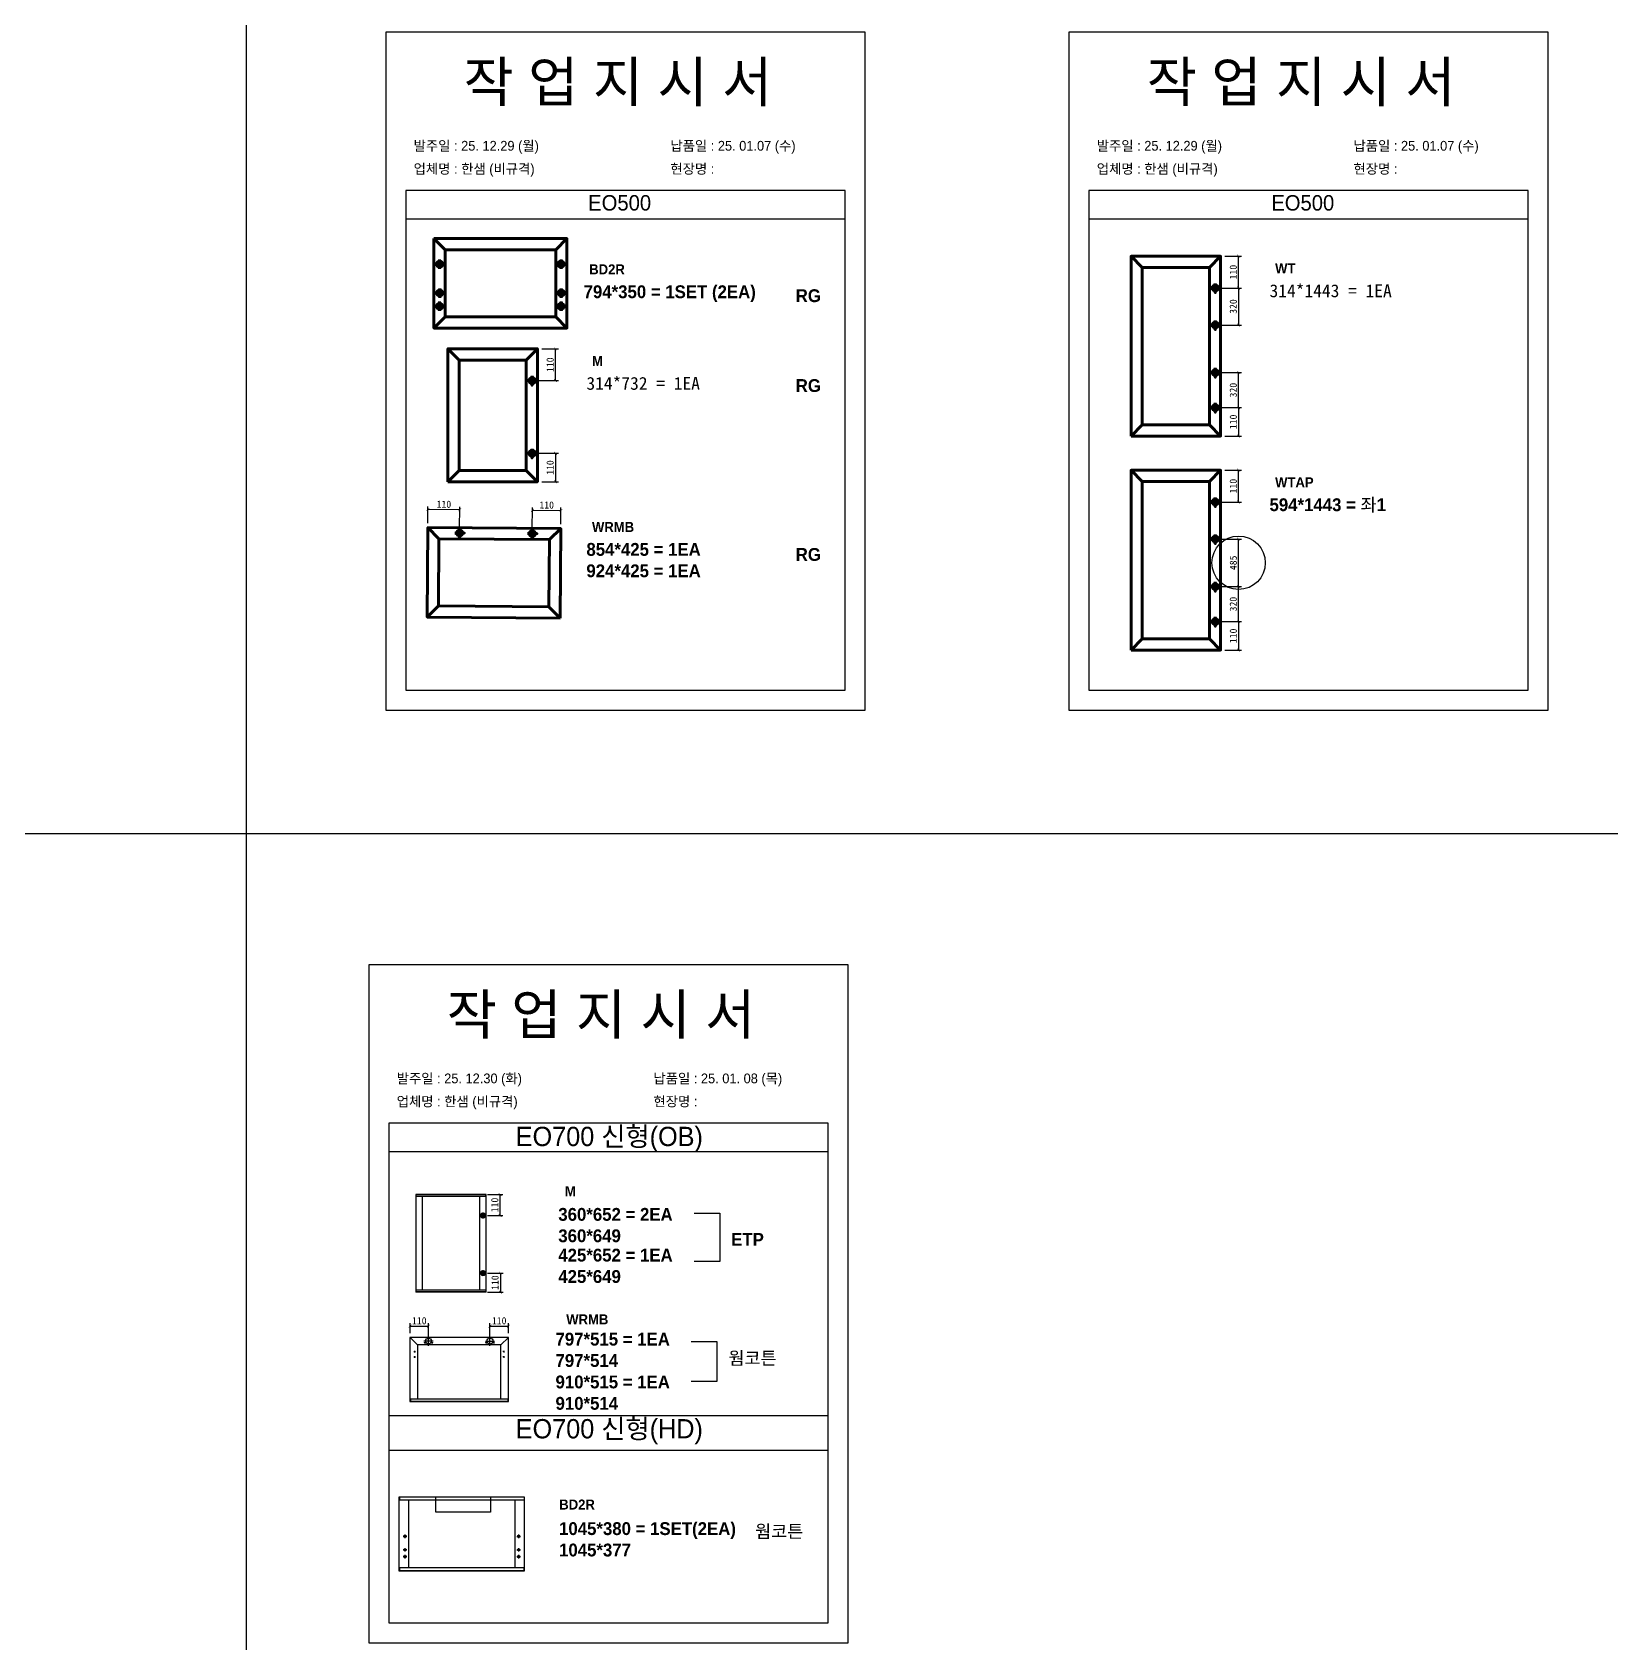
# Model space of a CAD drawing. Header units: millimetres. Extents: x -44117 to 256353, y -2095463 to 65325.
# Drawn here: x 109550 to 115084, y -595566 to -589921 of the extents above; entities that cross this region are included whole.
import ezdxf

# ---------------------------------------------------------------- set-up
doc = ezdxf.new("R2010")
doc.units = ezdxf.units.MM
doc.header["$LTSCALE"] = 10
doc.layers.add('Layer1', color=7, linetype='Continuous', lineweight=70)
doc.styles.add('MtX_Gulim', font='')
doc.styles.get('MtX_Gulim').set_extended_font_data('Gulim', bold=True)
doc.dimstyles.new('ISO-25', dxfattribs={"dimtxt": 2.5, "dimasz": 2.5, "dimexe": 1, "dimexo": 1, "dimtad": 1, "dimtxsty": 'Standard', "dimblk": 'ARCHTICK', "dimcen": 2.5, "dimadec": 0, "dimazin": 0, "dimtfac": 1, "dimtmove": 0, "dimatfit": 3, "dimfxl": 0, "dimarcsym": 0})

# ---------------------------------------------------------------- blocks, each defined once
blk = doc.blocks.new('_ArchTick')
at = {"color": 0, "linetype": 'ByBlock', "const_width": 0.15}
blk.add_lwpolyline([(-0.5, -0.5), (0.5, 0.5)], dxfattribs=at)
blk = doc.blocks.new('*D4308')
at = {"color": 0, "lineweight": -2}
for p, q in [((111336.1, -591031.1), (111394.3, -591031.1)), ((111384.3, -591142.4), (111384.3, -591031.1)), ((111317.5, -591142.4), (111394.3, -591142.4))]:
    blk.add_line(p, q, dxfattribs=at)
at = {"layer": 'Defpoints', "color": 0}
for p in [(111321.1, -591031.1), (111384.3, -591031.1), (111302.5, -591142.4)]:
    blk.add_point(p, dxfattribs=at)
at = {"color": 0, "lineweight": -2, "xscale": 10, "yscale": 10, "zscale": 10}
for p, rotation in [((111384.3, -591031.1), 90), ((111384.3, -591142.4), 270)]:
    blk.add_blockref('_ArchTick', p, dxfattribs=dict(at, rotation=rotation))
at = {"color": 0, "insert": (111365.6, -591086.7), "char_height": 25, "attachment_point": 5, "rotation": 90}
blk.add_mtext('110', dxfattribs=at)
blk = doc.blocks.new('*D4309')
at = {"color": 0, "lineweight": -2}
for p, q in [((111317.5, -591397.3), (111394.3, -591397.3)), ((111384.3, -591397.3), (111384.3, -591497)), ((111336.1, -591497), (111394.3, -591497))]:
    blk.add_line(p, q, dxfattribs=at)
at = {"layer": 'Defpoints', "color": 0}
for p in [(111302.5, -591397.3), (111321.1, -591497), (111384.3, -591497)]:
    blk.add_point(p, dxfattribs=at)
at = {"color": 0, "lineweight": -2, "xscale": 10, "yscale": 10, "zscale": 10}
for p, rotation in [((111384.3, -591397.3), 90), ((111384.3, -591497), 270)]:
    blk.add_blockref('_ArchTick', p, dxfattribs=dict(at, rotation=rotation))
at = {"color": 0, "insert": (111365.6, -591447.1), "char_height": 25, "attachment_point": 5, "rotation": 90}
blk.add_mtext('110', dxfattribs=at)
blk = doc.blocks.new('*D4310')
at = {"color": 0, "lineweight": -2}
for p, q in [((110936.9, -591642.4), (110937.3, -591584.2)), ((111048.6, -591595), (110937.2, -591594.2)), ((111048.1, -591661.8), (111048.7, -591585))]:
    blk.add_line(p, q, dxfattribs=at)
at = {"layer": 'Defpoints', "color": 0}
for p in [(110937.2, -591594.2), (110936.8, -591657.4), (111048, -591676.8)]:
    blk.add_point(p, dxfattribs=at)
at = {"color": 0, "lineweight": -2, "xscale": 10, "yscale": 10, "zscale": 10}
for p, rotation in [((110937.2, -591594.2), 179.5780898858161), ((111048.6, -591595), 359.5780898858161)]:
    blk.add_blockref('_ArchTick', p, dxfattribs=dict(at, rotation=rotation))
at = {"color": 0, "insert": (110993.1, -591575.8), "char_height": 25, "attachment_point": 5, "rotation": 359.5781}
blk.add_mtext('110', dxfattribs=at)
blk = doc.blocks.new('*D4311')
at = {"color": 0, "lineweight": -2}
for p, q in [((111303, -591663.7), (111303.5, -591586.9)), ((111303.5, -591596.9), (111403.2, -591597.6)), ((111402.8, -591645.8), (111403.2, -591587.6))]:
    blk.add_line(p, q, dxfattribs=at)
at = {"layer": 'Defpoints', "color": 0}
for p in [(111403.2, -591597.6), (111402.7, -591660.8), (111302.9, -591678.7)]:
    blk.add_point(p, dxfattribs=at)
at = {"color": 0, "lineweight": -2, "xscale": 10, "yscale": 10, "zscale": 10}
for p, rotation in [((111303.5, -591596.9), 179.5780898858268), ((111403.2, -591597.6), 359.5780898858268)]:
    blk.add_blockref('_ArchTick', p, dxfattribs=dict(at, rotation=rotation))
at = {"color": 0, "insert": (111353.4, -591578.5), "char_height": 25, "attachment_point": 5, "rotation": 359.5781}
blk.add_mtext('110', dxfattribs=at)
blk = doc.blocks.new('*D4312')
at = {"color": 0, "lineweight": -2}
for p, q in [((113730.9, -590706.5), (113789.1, -590706.5)), ((113779.1, -590817.9), (113779.1, -590706.5)), ((113712.3, -590817.9), (113789.1, -590817.9))]:
    blk.add_line(p, q, dxfattribs=at)
at = {"layer": 'Defpoints', "color": 0}
for p in [(113715.9, -590706.5), (113779.1, -590706.5), (113697.3, -590817.9)]:
    blk.add_point(p, dxfattribs=at)
at = {"color": 0, "lineweight": -2, "xscale": 10, "yscale": 10, "zscale": 10}
for p, rotation in [((113779.1, -590706.5), 90), ((113779.1, -590817.9), 270)]:
    blk.add_blockref('_ArchTick', p, dxfattribs=dict(at, rotation=rotation))
at = {"color": 0, "insert": (113760.4, -590762.2), "char_height": 25, "attachment_point": 5, "rotation": 90}
blk.add_mtext('110', dxfattribs=at)
blk = doc.blocks.new('*D4313')
at = {"color": 0, "lineweight": -2}
for p, q in [((113712.3, -591237.2), (113789.1, -591237.2)), ((113779.1, -591237.2), (113779.1, -591336.9)), ((113730.9, -591336.9), (113789.1, -591336.9))]:
    blk.add_line(p, q, dxfattribs=at)
at = {"layer": 'Defpoints', "color": 0}
for p in [(113697.3, -591237.2), (113715.9, -591336.9), (113779.1, -591336.9)]:
    blk.add_point(p, dxfattribs=at)
at = {"color": 0, "lineweight": -2, "xscale": 10, "yscale": 10, "zscale": 10}
for p, rotation in [((113779.1, -591237.2), 90), ((113779.1, -591336.9), 270)]:
    blk.add_blockref('_ArchTick', p, dxfattribs=dict(at, rotation=rotation))
at = {"color": 0, "insert": (113760.4, -591287), "char_height": 25, "attachment_point": 5, "rotation": 90}
blk.add_mtext('110', dxfattribs=at)
blk = doc.blocks.new('*D4314')
at = {"color": 0, "lineweight": -2}
for p, q in [((113712.3, -591114.3), (113789.1, -591114.3)), ((113779.1, -591237.2), (113779.1, -591114.3)), ((113712.3, -591237.2), (113789.1, -591237.2))]:
    blk.add_line(p, q, dxfattribs=at)
at = {"layer": 'Defpoints', "color": 0}
for p in [(113697.3, -591114.3), (113779.1, -591114.3), (113697.3, -591237.2)]:
    blk.add_point(p, dxfattribs=at)
at = {"color": 0, "lineweight": -2, "xscale": 10, "yscale": 10, "zscale": 10}
for p, rotation in [((113779.1, -591114.3), 90), ((113779.1, -591237.2), 270)]:
    blk.add_blockref('_ArchTick', p, dxfattribs=dict(at, rotation=rotation))
at = {"color": 0, "insert": (113760.4, -591175.8), "char_height": 25, "attachment_point": 5, "rotation": 90}
blk.add_mtext('320', dxfattribs=at)
blk = doc.blocks.new('*D4315')
at = {"color": 0, "lineweight": -2}
for p, q in [((113712.3, -590817.9), (113789.1, -590817.9)), ((113779.1, -590817.9), (113779.1, -590947.7)), ((113712.3, -590947.7), (113789.1, -590947.7))]:
    blk.add_line(p, q, dxfattribs=at)
at = {"layer": 'Defpoints', "color": 0}
for p in [(113697.3, -590817.9), (113697.3, -590947.7), (113779.1, -590947.7)]:
    blk.add_point(p, dxfattribs=at)
at = {"color": 0, "lineweight": -2, "xscale": 10, "yscale": 10, "zscale": 10}
for p, rotation in [((113779.1, -590817.9), 90), ((113779.1, -590947.7), 270)]:
    blk.add_blockref('_ArchTick', p, dxfattribs=dict(at, rotation=rotation))
at = {"color": 0, "insert": (113760.4, -590882.8), "char_height": 25, "attachment_point": 5, "rotation": 90}
blk.add_mtext('320', dxfattribs=at)
blk = doc.blocks.new('*D4316')
at = {"color": 0, "lineweight": -2}
for p, q in [((113730.9, -591456.5), (113789.1, -591456.5)), ((113779.1, -591567.9), (113779.1, -591456.5)), ((113712.3, -591567.9), (113789.1, -591567.9))]:
    blk.add_line(p, q, dxfattribs=at)
at = {"layer": 'Defpoints', "color": 0}
for p in [(113715.9, -591456.5), (113779.1, -591456.5), (113697.3, -591567.9)]:
    blk.add_point(p, dxfattribs=at)
at = {"color": 0, "lineweight": -2, "xscale": 10, "yscale": 10, "zscale": 10}
for p, rotation in [((113779.1, -591456.5), 90), ((113779.1, -591567.9), 270)]:
    blk.add_blockref('_ArchTick', p, dxfattribs=dict(at, rotation=rotation))
at = {"color": 0, "insert": (113760.4, -591512.2), "char_height": 25, "attachment_point": 5, "rotation": 90}
blk.add_mtext('110', dxfattribs=at)
blk = doc.blocks.new('*D4317')
at = {"color": 0, "lineweight": -2}
for p, q in [((113712.3, -591987.1), (113789.1, -591987.1)), ((113779.1, -591987.1), (113779.1, -592086.8)), ((113730.9, -592086.8), (113789.1, -592086.8))]:
    blk.add_line(p, q, dxfattribs=at)
at = {"layer": 'Defpoints', "color": 0}
for p in [(113697.3, -591987.1), (113715.9, -592086.8), (113779.1, -592086.8)]:
    blk.add_point(p, dxfattribs=at)
at = {"color": 0, "lineweight": -2, "xscale": 10, "yscale": 10, "zscale": 10}
for p, rotation in [((113779.1, -591987.1), 90), ((113779.1, -592086.8), 270)]:
    blk.add_blockref('_ArchTick', p, dxfattribs=dict(at, rotation=rotation))
at = {"color": 0, "insert": (113760.4, -592037), "char_height": 25, "attachment_point": 5, "rotation": 90}
blk.add_mtext('110', dxfattribs=at)
blk = doc.blocks.new('*D4318')
at = {"color": 0, "lineweight": -2}
for p, q in [((113712.3, -591864.2), (113789.1, -591864.2)), ((113779.1, -591987.1), (113779.1, -591864.2)), ((113712.3, -591987.1), (113789.1, -591987.1))]:
    blk.add_line(p, q, dxfattribs=at)
at = {"layer": 'Defpoints', "color": 0}
for p in [(113697.3, -591864.2), (113779.1, -591864.2), (113697.3, -591987.1)]:
    blk.add_point(p, dxfattribs=at)
at = {"color": 0, "lineweight": -2, "xscale": 10, "yscale": 10, "zscale": 10}
for p, rotation in [((113779.1, -591864.2), 90), ((113779.1, -591987.1), 270)]:
    blk.add_blockref('_ArchTick', p, dxfattribs=dict(at, rotation=rotation))
at = {"color": 0, "insert": (113760.4, -591925.7), "char_height": 25, "attachment_point": 5, "rotation": 90}
blk.add_mtext('320', dxfattribs=at)
blk = doc.blocks.new('*D4319')
at = {"color": 0, "lineweight": -2}
for p, q in [((113712.3, -591697.7), (113789.1, -591697.7)), ((113779.1, -591864.2), (113779.1, -591697.7)), ((113712.3, -591864.2), (113789.1, -591864.2))]:
    blk.add_line(p, q, dxfattribs=at)
at = {"layer": 'Defpoints', "color": 0}
for p in [(113697.3, -591697.7), (113779.1, -591697.7), (113697.3, -591864.2)]:
    blk.add_point(p, dxfattribs=at)
at = {"color": 0, "lineweight": -2, "xscale": 10, "yscale": 10, "zscale": 10}
for p, rotation in [((113779.1, -591697.7), 90), ((113779.1, -591864.2), 270)]:
    blk.add_blockref('_ArchTick', p, dxfattribs=dict(at, rotation=rotation))
at = {"color": 0, "insert": (113760.4, -591781), "char_height": 25, "attachment_point": 5, "rotation": 90}
blk.add_mtext('485', dxfattribs=at)
blk = doc.blocks.new('*D4329')
at = {"color": 0, "lineweight": -2}
for p, q in [((111145.5, -593994.8), (111200.1, -593994.8)), ((111190.1, -594068.4), (111190.1, -593994.8)), ((111145.5, -594068.4), (111200.1, -594068.4))]:
    blk.add_line(p, q, dxfattribs=at)
at = {"layer": 'Defpoints', "color": 0}
for p in [(111130.5, -593994.8), (111190.1, -593994.8), (111130.5, -594068.4)]:
    blk.add_point(p, dxfattribs=at)
at = {"color": 0, "lineweight": -2, "xscale": 10, "yscale": 10, "zscale": 10}
for p, rotation in [((111190.1, -593994.8), 90), ((111190.1, -594068.4), 270)]:
    blk.add_blockref('_ArchTick', p, dxfattribs=dict(at, rotation=rotation))
at = {"color": 0, "insert": (111171.4, -594031.6), "char_height": 25, "attachment_point": 5, "rotation": 90}
blk.add_mtext('110', dxfattribs=at)
blk = doc.blocks.new('*D4330')
at = {"color": 0, "lineweight": -2}
for p, q in [((111145.5, -594270.3), (111201.1, -594270.3)), ((111191.1, -594270.3), (111191.1, -594337.2)), ((111145.5, -594337.2), (111201.1, -594337.2))]:
    blk.add_line(p, q, dxfattribs=at)
at = {"layer": 'Defpoints', "color": 0}
for p in [(111130.5, -594270.3), (111130.5, -594337.2), (111191.1, -594337.2)]:
    blk.add_point(p, dxfattribs=at)
at = {"color": 0, "lineweight": -2, "xscale": 10, "yscale": 10, "zscale": 10}
for p, rotation in [((111191.1, -594270.3), 90), ((111191.1, -594337.2), 270)]:
    blk.add_blockref('_ArchTick', p, dxfattribs=dict(at, rotation=rotation))
at = {"color": 0, "insert": (111172.3, -594303.7), "char_height": 25, "attachment_point": 5, "rotation": 90}
blk.add_mtext('110', dxfattribs=at)
blk = doc.blocks.new('*D4331')
at = {"color": 0, "lineweight": -2}
for p, q in [((110874.5, -594480.8), (110874.5, -594446.2)), ((110874.5, -594456.2), (110939, -594456.2)), ((110939, -594493.5), (110939, -594446.2))]:
    blk.add_line(p, q, dxfattribs=at)
at = {"layer": 'Defpoints', "color": 0}
for p in [(110939, -594456.2), (110874.5, -594495.8), (110939, -594508.5)]:
    blk.add_point(p, dxfattribs=at)
at = {"color": 0, "lineweight": -2, "xscale": 10, "yscale": 10, "zscale": 10, "rotation": 180}
blk.add_blockref('_ArchTick', (110874.5, -594456.2), dxfattribs=at)
at = {"color": 0, "lineweight": -2, "xscale": 10, "yscale": 10, "zscale": 10}
blk.add_blockref('_ArchTick', (110939, -594456.2), dxfattribs=at)
at = {"color": 0, "insert": (110906.8, -594437.5), "char_height": 25, "attachment_point": 5}
blk.add_mtext('110', dxfattribs=at)
blk = doc.blocks.new('*D4332')
at = {"color": 0, "lineweight": -2}
for p, q in [((111154.6, -594493.5), (111154.6, -594446.2)), ((111154.6, -594456.2), (111219.1, -594456.2)), ((111219.1, -594480.8), (111219.1, -594446.2))]:
    blk.add_line(p, q, dxfattribs=at)
at = {"layer": 'Defpoints', "color": 0}
for p in [(111219.1, -594456.2), (111154.6, -594508.5), (111219.1, -594495.8)]:
    blk.add_point(p, dxfattribs=at)
at = {"color": 0, "lineweight": -2, "xscale": 10, "yscale": 10, "zscale": 10, "rotation": 180}
blk.add_blockref('_ArchTick', (111154.6, -594456.2), dxfattribs=at)
at = {"color": 0, "lineweight": -2, "xscale": 10, "yscale": 10, "zscale": 10}
blk.add_blockref('_ArchTick', (111219.1, -594456.2), dxfattribs=at)
at = {"color": 0, "insert": (111186.9, -594437.5), "char_height": 25, "attachment_point": 5}
blk.add_mtext('110', dxfattribs=at)

msp = doc.modelspace()

# ---------------------------------------------------------------- linework, layer by layer
for p, q in [((112399.3911, -590476.59241), (110859.3911, -590476.59241)), ((114794.20978, -590476.59241), (113254.20978, -590476.59241)), ((112399.3911, -590576.59241), (110859.3911, -590576.59241)), ((114794.20978, -590576.59241), (113254.20978, -590576.59241)), ((112340, -593745.16972), (110800, -593745.16972)), ((112340, -593845.16972), (110800, -593845.16972)), ((110894.64284, -593995.03835), (110894.64284, -594336.92524)), ((111141.14348, -593995.48108), (110894.64284, -593995.48108)), ((111141.14348, -594002.17124), (110894.64284, -594002.17124)), ((111140.89752, -593994.79239), (110894.8888, -593994.79239)), ((110916.53344, -594001.67932), (110916.53344, -594329.79235)), ((111119.00692, -594329.79235), (111119.00692, -594002.17124)), ((111139.91367, -594002.17124), (111139.91367, -593994.79239)), ((111141.14348, -594336.92524), (111141.14348, -593995.03835)), ((111141.14348, -594329.79235), (110894.64284, -594329.79235)), ((111141.14348, -594336.48252), (110894.64284, -594336.48252)), ((111140.89752, -594337.17121), (110894.8888, -594337.17121)), ((110895.87265, -594337.17121), (110895.87265, -594329.79235)), ((111139.91367, -594329.79235), (111139.91367, -594337.17121)), ((110874.22467, -594495.81256), (110874.22467, -594720.15288)), ((110900.56542, -594522.15331), (110874.31136, -594495.60328)), ((111219.1105, -594495.51659), (110874.52063, -594495.51659)), ((110890.50267, -594542.27882), (110890.50267, -594548.19809)), ((110900.56542, -594522.15331), (110900.56542, -594712.16187)), ((111193.06572, -594522.15331), (110900.56542, -594522.15331)), ((110955.1841, -594508.53899), (110922.89727, -594508.53899)), ((110928.09003, -594514.45826), (110923.35462, -594514.45826)), ((110925.72232, -594512.09055), (110925.72232, -594516.82596)), ((110939.04068, -594524.6824), (110939.04068, -594492.39557)), ((110954.72675, -594514.45826), (110949.99133, -594514.45826)), ((110952.35904, -594512.09055), (110952.35904, -594516.82596)), ((111138.44705, -594508.53899), (111170.73388, -594508.53899)), ((111143.63982, -594514.45826), (111138.9044, -594514.45826)), ((111141.27211, -594512.09055), (111141.27211, -594516.82596)), ((111154.59047, -594524.6824), (111154.59047, -594492.39557)), ((111170.27653, -594514.45826), (111165.54112, -594514.45826)), ((111167.90883, -594512.09055), (111167.90883, -594516.82596)), ((111193.06572, -594522.15331), (111219.31978, -594495.60328)), ((111193.06572, -594711.56994), (111193.06572, -594522.15331)), ((111203.12848, -594542.27882), (111203.12848, -594548.19809)), ((111219.40647, -594720.15288), (111219.40647, -594495.81256)), ((110887.54303, -594545.23846), (110893.4623, -594545.23846)), ((110887.54303, -594564.18012), (110893.4623, -594564.18012)), ((110890.50267, -594561.22049), (110890.50267, -594567.13976)), ((111206.08812, -594545.23846), (111200.16885, -594545.23846)), ((111206.08812, -594564.18012), (111200.16885, -594564.18012)), ((111203.12848, -594561.22049), (111203.12848, -594567.13976)), ((110874.22467, -594711.56994), (111219.40647, -594711.56994)), ((110875.70449, -594711.56994), (110875.70449, -594720.44885)), ((111217.92665, -594720.44885), (111217.92665, -594711.56994)), ((110874.22467, -594719.62015), (111219.1105, -594719.62015)), ((110874.52063, -594720.44885), (111219.1105, -594720.44885)), ((110800, -594770), (112340, -594770)), ((110800, -594891.24647), (112340, -594891.24647)), ((110835.53767, -595055.54412), (110835.53767, -595313.98619)), ((111276.14807, -595056.21059), (110835.53767, -595056.21059)), ((111276.14807, -595066.28169), (110835.53767, -595066.28169)), ((111275.77781, -595055.17386), (110835.90793, -595055.17386)), ((110837.38897, -595055.17386), (110837.38897, -595066.28169)), ((110868.86114, -595066.28169), (110868.86114, -595303.24863)), ((111242.82459, -595303.24863), (111242.82459, -595066.28169)), ((111274.29676, -595055.17386), (111274.29676, -595066.28169)), ((111276.14807, -595313.98619), (111276.14807, -595055.54412)), ((110862.75184, -595192.91089), (110850.53323, -595192.91089)), ((110856.64253, -595186.80159), (110856.64253, -595199.0202)), ((111248.93389, -595192.91089), (111261.1525, -595192.91089)), ((111255.0432, -595186.80159), (111255.0432, -595199.0202)), ((110862.75184, -595240.30428), (110850.53323, -595240.30428)), ((110862.75184, -595264.00098), (110850.53323, -595264.00098)), ((110856.64253, -595234.19498), (110856.64253, -595246.41358)), ((110856.64253, -595257.89167), (110856.64253, -595270.11028)), ((111248.93389, -595240.30428), (111261.1525, -595240.30428)), ((111248.93389, -595264.00098), (111261.1525, -595264.00098)), ((111255.0432, -595234.19498), (111255.0432, -595246.41358)), ((111255.0432, -595257.89167), (111255.0432, -595270.11028)), ((111276.14807, -595303.24863), (110835.53767, -595303.24863)), ((111276.14807, -595313.31972), (110835.53767, -595313.31972)), ((110835.90793, -595314.35645), (111275.77781, -595314.35645)), ((110837.38897, -595303.24863), (110837.38897, -595314.35645)), ((111274.29676, -595314.35645), (111274.29676, -595303.24863))]:
    msp.add_line(p, q)
at = {"color": 1}
msp.add_line((104015.69829, -592730), (196284.84516, -592730), dxfattribs=at)
msp.add_line((104015.69829, -592730), (196284.84516, -592730), dxfattribs=at)
for p in [(110300.49669, 21924.9366), (110300.49669, 14161.07811), (110300.49669, 18584.38997), (110300.49669, 10820.53148), (110300.49669, 18627.87121), (110300.49669, 10864.01272), (110300.49669, 15287.32457), (110300.49669, 7523.46608), (110300.49669, 3746.75115), (110300.49669, 21924.9366), (110300.49669, 14161.07811), (110300.49669, 18584.38997), (110300.49669, 10820.53148), (110300.49669, 18627.87121), (110300.49669, 10864.01272), (110300.49669, 15287.32457), (110300.49669, 7523.46608), (110300.49669, 3746.75115), (110300.49669, 21924.9366), (110300.49669, 14161.07811), (110300.49669, 18584.38997), (110300.49669, 10820.53148), (110300.49669, 18627.87121), (110300.49669, 10864.01272), (110300.49669, 15287.32457), (110300.49669, 7523.46608), (110300.49669, 3746.75115), (110300.49669, 21924.9366), (110300.49669, 14161.07811), (110300.49669, 18584.38997), (110300.49669, 10820.53148), (110300.49669, 18627.87121), (110300.49669, 10864.01272), (110300.49669, 15287.32457), (110300.49669, 7523.46608), (110300.49669, 3746.75115), (110300.49669, 21924.9366), (110300.49669, 14161.07811), (110300.49669, 18584.38997), (110300.49669, 10820.53148), (110300.49669, 18627.87121), (110300.49669, 10864.01272), (110300.49669, 15287.32457), (110300.49669, 7523.46608), (110300.49669, 3746.75115), (110300.49669, 21924.9366), (110300.49669, 14161.07811), (110300.49669, 18584.38997), (110300.49669, 10820.53148), (110300.49669, 18627.87121), (110300.49669, 10864.01272), (110300.49669, 15287.32457), (110300.49669, 7523.46608), (110300.49669, 3746.75115), (110300.49669, 21924.9366), (110300.49669, 14161.07811), (110300.49669, 18584.38997), (110300.49669, 10820.53148), (110300.49669, 18627.87121), (110300.49669, 10864.01272), (110300.49669, 15287.32457), (110300.49669, 7523.46608), (110300.49669, 3746.75115), (110300.49669, 21924.9366), (110300.49669, 14161.07811), (110300.49669, 18584.38997), (110300.49669, 10820.53148), (110300.49669, 18627.87121), (110300.49669, 10864.01272), (110300.49669, 15287.32457), (110300.49669, 7523.46608), (110300.49669, 3746.75115), (110300.49669, 21924.9366), (110300.49669, 14161.07811), (110300.49669, 18584.38997), (110300.49669, 10820.53148), (110300.49669, 18627.87121), (110300.49669, 10864.01272), (110300.49669, 15287.32457), (110300.49669, 7523.46608), (110300.49669, 3746.75115), (110300.49669, 21924.9366), (110300.49669, 14161.07811), (110300.49669, 18584.38997), (110300.49669, 10820.53148), (110300.49669, 18627.87121), (110300.49669, 10864.01272), (110300.49669, 15287.32457), (110300.49669, 7523.46608), (110300.49669, 3746.75115), (110300.49669, 12702.87182), (110300.49669, 4939.01333), (110300.49669, 9362.32519), (110300.49669, 1598.4667), (110300.49669, 9405.80642), (110300.49669, 1641.94794), (110300.49669, 6065.25979), (110300.49669, -1698.5987), (110300.49669, -5475.31363), (110300.49669, 12702.87182), (110300.49669, 4939.01333), (110300.49669, 9362.32519), (110300.49669, 1598.4667), (110300.49669, 9405.80642), (110300.49669, 1641.94794), (110300.49669, 6065.25979), (110300.49669, -1698.5987), (110300.49669, -5475.31363), (110300.49669, 12702.87182), (110300.49669, 4939.01333), (110300.49669, 9362.32519), (110300.49669, 1598.4667), (110300.49669, 9405.80642), (110300.49669, 1641.94794), (110300.49669, 6065.25979), (110300.49669, -1698.5987), (110300.49669, -5475.31363), (110300.49669, 12702.87182), (110300.49669, 4939.01333), (110300.49669, 9362.32519), (110300.49669, 1598.4667), (110300.49669, 9405.80642), (110300.49669, 1641.94794), (110300.49669, 6065.25979), (110300.49669, -1698.5987), (110300.49669, -5475.31363), (110300.49669, 12702.87182), (110300.49669, 4939.01333), (110300.49669, 9362.32519), (110300.49669, 1598.4667), (110300.49669, 9405.80642), (110300.49669, 1641.94794), (110300.49669, 6065.25979), (110300.49669, -1698.5987), (110300.49669, -5475.31363)]:
    msp.add_xline(p, (0, 1), dxfattribs=at)
for points in [[(110789.3911, -592297.42269), (112469.3911, -592297.42269), (112469.3911, -589921.42269), (110789.3911, -589921.42269)], [(113184.20978, -592297.42269), (114864.20978, -592297.42269), (114864.20978, -589921.42269), (113184.20978, -589921.42269)], [(110730, -595566), (112410, -595566), (112410, -593190), (110730, -593190)]]:
    msp.add_lwpolyline(points, close=True)
for points in [[(110859.3911, -590476.59241), (110859.3911, -592227.42269), (112399.3911, -592227.42269), (112399.3911, -590476.59241)], [(113254.20978, -590476.59241), (113254.20978, -592227.42269), (114794.20978, -592227.42269), (114794.20978, -590476.59241)], [(110800, -593745.16972), (110800, -595496), (112340, -595496), (112340, -593745.16972)], [(111870, -594060), (111960, -594060), (111960, -594230), (111870, -594230)], [(111860, -594510), (111950, -594510), (111950, -594650), (111860, -594650)], [(111156.69902, -595055.17386), (111156.69902, -595107.69098), (110964.35171, -595107.69098), (110964.35171, -595055.17386)]]:
    msp.add_lwpolyline(points)
at = {"color": 242, "true_color": 0xcd2027}
msp.add_circle((113779.12602, -591780.95771), 93.53264, dxfattribs=at)
for centre, radius in [((110925.72232, -594514.45826), 0.94708), ((110939.04068, -594508.53899), 10.35872), ((110952.35904, -594514.45826), 0.94708), ((111141.27211, -594514.45826), 0.94708), ((111154.59047, -594508.53899), 10.35872), ((111167.90883, -594514.45826), 0.94708), ((110890.50267, -594545.23846), 0.88789), ((110890.50267, -594564.18012), 0.88789), ((111203.12848, -594545.23846), 0.88789), ((111203.12848, -594564.18012), 0.88789), ((110856.64253, -595192.91089), 3.70261), ((111255.0432, -595192.91089), 3.70261), ((110856.64253, -595240.30428), 3.70261), ((110856.64253, -595264.00098), 3.70261), ((111255.0432, -595240.30428), 3.70261), ((111255.0432, -595264.00098), 3.70261)]:
    msp.add_circle(centre, radius)
for centre, radius, start, end in [((111140.89752, -593995.03835), 0.24596, 0, 90), ((110894.8888, -594336.92525), 0.24596, 180, 270), ((111140.89752, -594336.92525), 0.24596, 270, 0), ((110874.52063, -594495.81256), 0.29596, 90, 180), ((111219.1105, -594495.81256), 0.29596, 0, 90), ((110874.52063, -594720.15288), 0.29596, 180, 270), ((111219.1105, -594720.15288), 0.29596, 270, 0), ((110835.90793, -595055.54412), 0.37026, 90, 180), ((111275.77781, -595055.54412), 0.37026, 0, 90), ((110835.90793, -595313.98619), 0.37026, 180, 270), ((111275.77781, -595313.98619), 0.37026, 270, 0)]:
    msp.add_arc(centre, radius, start, end)
at = {"layer": 'Layer1'}
for p, q in [((110958.35542, -590644.70673), (110997.59785, -590683.94916)), ((111385.0362, -590683.94916), (111424.27863, -590644.70673)), ((110977.84041, -590717.98964), (110977.84041, -590750.61275)), ((111403.94506, -590717.98964), (111403.94506, -590750.61275)), ((113441.21905, -590745.79029), (113401.97662, -590706.54786)), ((113676.67361, -590745.79029), (113715.91604, -590706.54786)), ((110977.84041, -590865.73447), (110977.84041, -590898.35758)), ((110978.37572, -590819.16273), (110978.37572, -590851.78584)), ((111403.94506, -590865.73447), (111403.94506, -590898.35758)), ((111404.48037, -590819.16273), (111404.48037, -590851.78584)), ((113680.98518, -590817.9142), (113713.60829, -590817.9142)), ((110958.35542, -590958.64615), (110997.59785, -590919.40372)), ((110997.59785, -590919.40372), (110958.35542, -590958.64615)), ((111385.0362, -590919.40372), (111424.27863, -590958.64615)), ((113680.98518, -590947.71879), (113713.60829, -590947.71879)), ((111046.40037, -591070.30176), (111007.15794, -591031.05933)), ((111281.85493, -591070.30176), (111321.09736, -591031.05933)), ((111286.1665, -591142.42567), (111318.78961, -591142.42567)), ((113680.98518, -591114.30134), (113713.60829, -591114.30134)), ((113680.98518, -591237.1995), (113713.60829, -591237.1995)), ((113401.97662, -591336.89021), (113441.21905, -591297.64778)), ((113715.91604, -591336.89021), (113676.67361, -591297.64778)), ((113676.67361, -591297.64778), (113715.91604, -591336.89021)), ((111286.1665, -591397.29183), (111318.78961, -591397.29183)), ((111007.15794, -591496.98253), (111046.40037, -591457.74011)), ((111321.09736, -591496.98253), (111281.85493, -591457.74011)), ((111281.85493, -591457.74011), (111321.09736, -591496.98253)), ((113441.21905, -591495.73793), (113401.97662, -591456.4955)), ((113676.67361, -591495.73793), (113715.91604, -591456.4955)), ((113680.98518, -591567.86184), (113713.60829, -591567.86184)), ((110975.73164, -591696.92376), (110936.77924, -591657.39343)), ((111047.88535, -591693.14341), (111048.12557, -591660.52118)), ((111302.74459, -591695.02016), (111302.98482, -591662.39793)), ((111402.68981, -591660.82433), (111363.15948, -591699.77673)), ((111363.15948, -591699.77673), (111402.68981, -591660.82433)), ((113680.98518, -591697.66643), (113713.60829, -591697.66643)), ((113680.98518, -591864.24899), (113713.60829, -591864.24899)), ((110973.99783, -591932.37195), (110934.4675, -591971.32434)), ((111400.37807, -591974.75524), (111361.42568, -591935.22491)), ((113680.98518, -591987.14714), (113713.60829, -591987.14714)), ((113401.97662, -592086.83785), (113441.21905, -592047.59542)), ((113715.91604, -592086.83785), (113676.67361, -592047.59542)), ((113676.67361, -592047.59542), (113715.91604, -592086.83785)), ((111130.50549, -594059.34367), (111130.50549, -594077.47407)), ((111130.50549, -594279.35203), (111130.50549, -594261.22163))]:
    msp.add_line(p, q, dxfattribs=at)
for points in [[(110958.35542, -590644.70673), (110958.35542, -590958.64615), (111424.27863, -590958.64615), (111424.27863, -590644.70673)], [(110997.59785, -590683.94916), (110997.59785, -590919.40372), (111385.0362, -590919.40372), (111385.0362, -590683.94916)], [(110994.15196, -590734.30119), (110961.52885, -590734.30119)], [(111420.25662, -590734.30119), (111387.63351, -590734.30119)], [(113401.97662, -591336.89021), (113715.91604, -591336.89021), (113715.91604, -590706.54786), (113401.97662, -590706.54786)], [(113441.21905, -591297.64778), (113676.67361, -591297.64778), (113676.67361, -590745.79029), (113441.21905, -590745.79029)], [(113697.29674, -590801.60265), (113697.29674, -590834.22576)], [(110994.68727, -590835.47428), (110962.06416, -590835.47428)], [(111420.79193, -590835.47428), (111388.16881, -590835.47428)], [(110994.15196, -590882.04602), (110961.52885, -590882.04602)], [(111420.25662, -590882.04602), (111387.63351, -590882.04602)], [(113697.29674, -590931.40723), (113697.29674, -590964.03035)], [(111007.15794, -591496.98253), (111321.09736, -591496.98253), (111321.09736, -591031.05933), (111007.15794, -591031.05933)], [(111046.40037, -591457.74011), (111281.85493, -591457.74011), (111281.85493, -591070.30176), (111046.40037, -591070.30176)], [(113697.29674, -591097.98979), (113697.29674, -591130.6129)], [(111302.47806, -591126.11412), (111302.47806, -591158.73723)], [(113697.29674, -591220.88794), (113697.29674, -591253.51106)], [(111302.47806, -591380.98027), (111302.47806, -591413.60338)], [(113401.97662, -592086.83785), (113715.91604, -592086.83785), (113715.91604, -591456.4955), (113401.97662, -591456.4955)], [(113441.21905, -592047.59542), (113676.67361, -592047.59542), (113676.67361, -591495.73793), (113441.21905, -591495.73793)], [(113697.29674, -591551.55029), (113697.29674, -591584.1734)], [(111400.37807, -591974.75524), (111402.68981, -591660.82433), (110936.77924, -591657.39343), (110934.4675, -591971.32434)], [(111361.42568, -591935.22491), (111363.15948, -591699.77673), (110975.73164, -591696.92376), (110973.99783, -591932.37195)], [(111031.69435, -591676.71218), (111064.31657, -591676.95241)], [(111286.55359, -591678.58893), (111319.17582, -591678.82915)], [(113697.29674, -591681.35488), (113697.29674, -591713.97799)], [(113697.29674, -591847.93743), (113697.29674, -591880.56054)], [(113697.29674, -591970.83559), (113697.29674, -592003.4587)], [(111139.5707, -594068.40887), (111121.44029, -594068.40887)], [(111139.5707, -594270.28683), (111121.44029, -594270.28683)]]:
    msp.add_lwpolyline(points, close=True, dxfattribs=at)
for centre, radius in [((110977.84041, -590734.30119), 10.87437), ((111403.94506, -590734.30119), 10.87437), ((113697.29674, -590817.9142), 10.87437), ((110977.84041, -590882.04602), 10.87437), ((110978.37572, -590835.47428), 10.87437), ((111403.94506, -590882.04602), 10.87437), ((111404.48037, -590835.47428), 10.87437), ((113697.29674, -590947.71879), 10.87437), ((111302.47806, -591142.42567), 10.87437), ((113697.29674, -591114.30134), 10.87437), ((113697.29674, -591237.1995), 10.87437), ((111302.47806, -591397.29183), 10.87437), ((113697.29674, -591567.86184), 10.87437), ((111048.00546, -591676.8323), 10.87437), ((111302.8647, -591678.70904), 10.87437), ((113697.29674, -591697.66643), 10.87437), ((113697.29674, -591864.24899), 10.87437), ((113697.29674, -591987.14714), 10.87437), ((111130.50549, -594068.40887), 6.04347), ((111130.50549, -594270.28683), 6.04347)]:
    msp.add_circle(centre, radius, dxfattribs=at)

# ---------------------------------------------------------------- texts
at = {"linetype": 'Continuous', "style": 'MtX_Gulim'}
for s, height, p in [('BD2R', 35.049344, (111502.47906, -590769.95116)), ('WT', 35.049344, (113907.08103, -590766.47746)), ('M', 35.04934, (111512.26235, -591090.98893)), ('WTAP', 35.049344, (113907.08103, -591516.4251)), ('WRMB', 35.049344, (111512.26235, -591672.94616)), ('M', 35.04934, (111417.35342, -594001.29907)), ('WRMB', 35.049344, (111421.95759, -594450.05514)), ('BD2R', 35.049344, (111397.48589, -595099.00759))]:
    msp.add_text(s, height=height, dxfattribs=at).set_placement(p)
at = {"attachment_point": 1}
for s, width, gutter_width, heights, insert, char_height in [('{\\fGulim|b0|i0|c129|p50;작 업 지 시 서}', 3307.3198183, 12.5, [-155.84554], (111062.19771, -590025.5852), 140), ('{\\fGulim|b0|i0|c129|p50;작 업 지 시 서}', 3307.3198183, 12.5, [-155.84554], (113457.01639, -590025.5852), 140), ('\\pt11;{\\fGulim|b0|i0|c129|p50;발주일 : 25. 12.29 (월)}', 3307.3198183, 12.5, [34.50412], (110886.98835, -590302.30562), 34.3), ('{\\fGulim|b0|i0|c129|p50;납품일 : 25. 01.07 (수)}', 3307.3198183, 12.5, [35.09023], (111786.96634, -590302.30562), 34.3), ('\\pt11;{\\fGulim|b0|i0|c129|p50;발주일 : 25. 12.29 (월)}', 3307.3198183, 12.5, [34.50412], (113281.80703, -590302.30562), 34.3), ('{\\fGulim|b0|i0|c129|p50;납품일 : 25. 01.07 (수)}', 3307.3198183, 12.5, [35.09023], (114181.78502, -590302.30562), 34.3), ('{\\fGulim|b0|i0|c129|p50;업체명 : 한샘 (비규격)}', 3307.3198183, 12.5, [36.11279], (110886.98835, -590382.9618), 34.3), ('{\\fGulim|b0|i0|c129|p50;현장명 : }', 3307.3198183, 12.5, [-38.2735], (111786.96634, -590382.9618), 34.3), ('{\\fGulim|b0|i0|c129|p50;업체명 : 한샘 (비규격)}', 3307.3198183, 12.5, [36.11279], (113281.80703, -590382.9618), 34.3), ('{\\fGulim|b0|i0|c129|p50;현장명 : }', 3307.3198183, 12.5, [-38.2735], (114181.78502, -590382.9618), 34.3), ('{\\fGulim|b0|i0|c129|p50;EO500}', 5224.9748335, 19.74777, [57.05176], (111498.83314, -590492.2987), 54.1878762), ('{\\fGulim|b0|i0|c129|p50;EO500}', 5224.9748335, 19.74777, [57.05176], (113893.65182, -590492.2987), 54.1878762), ('{\\f굴림|b1|i0|c129|p50;794*350 = 1SET (2EA)}', 13607.1496112, 175, [602.07594], (111482.85087, -590808.52287), 45), ('{\\f굴림|b1|i0|c129|p50;}314*1443 = 1EA', 13607.1496112, 175, [602.07594], (113887.45284, -590805.04917), 45), ('{\\f굴림|b1|i0|c129|p50;RG}', 13607.1496112, 175, [-46.25], (112226.40478, -590822.3348), 45), ('{\\f굴림|b1|i0|c129|p50;}314*732 = 1EA', 13607.1496112, 175, [602.07594], (111492.63416, -591129.56064), 45), ('{\\f굴림|b1|i0|c129|p50;RG}', 13607.1496112, 175, [-46.25], (112226.40478, -591137.32727), 45), ('{\\f굴림|b1|i0|c129|p50;594*1443 = 좌1}', 13607.1496112, 175, [602.07594], (113887.45284, -591554.99681), 45), ('{\\f굴림|b1|i0|c129|p50;854*425 = 1EA\\P924*425 = 1EA}', 13607.1496112, 175, [602.07594], (111492.63416, -591711.51788), 45), ('{\\f굴림|b1|i0|c129|p50;RG}', 13607.1496112, 175, [-46.25], (112226.40478, -591729.23619), 45), ('{\\fGulim|b0|i0|c129|p50;작 업 지 시 서}', 3307.3198183, 12.5, [-155.84554], (111002.80661, -593294.16251), 140), ('\\pt11;{\\fGulim|b0|i0|c129|p50;발주일 : 25. 12.30 (화)}', 3307.3198183, 12.5, [34.50412], (110827.59725, -593570.88293), 34.3), ('{\\fGulim|b0|i0|c129|p50;납품일 : 25. 01. 08 (목)}', 3307.3198183, 12.5, [35.09023], (111727.57523, -593570.88293), 34.3), ('{\\fGulim|b0|i0|c129|p50;업체명 : 한샘 (비규격)}', 3307.3198183, 12.5, [36.11279], (110827.59725, -593651.53911), 34.3), ('{\\fGulim|b0|i0|c129|p50;현장명 : }', 3307.3198183, 12.5, [-38.2735], (111727.57523, -593651.53911), 34.3), ('{\\fGulim|b0|i0|c129|p50;EO700 신형(OB)}', 1597.0710432, 6.03612, [-85.06834], (111244.8775, -593757.59796), 67.6045736), ('{\\f굴림|b1|i0|c129|p50;360*652 = 2EA\\P\\C1;360*649}', 13607.1496112, 175, [-121.25], (111394.12626, -594042.03457), 45), ('{\\f굴림|b1|i0|c129|p50;ETP}', 13607.1496112, 175, [-46.07143], (112000.25406, -594129.74701), 45), ('{\\f굴림|b1|i0|c129|p50;425*652 = 1EA\\P\\C1;425*649}', 13607.1496112, 175, [-121.30952], (111394.12626, -594184.81961), 45), ('{\\f굴림|b1|i0|c129|p50;797*515 = 1EA\\P\\C1;797*514\\P\\C256;910*515 = 1EA\\P\\C1;910*514}', 13607.1496112, 175, [-271.60714], (111384.39673, -594479.34851), 45), ('{\\f굴림|b1|i0|c129|p50;웜코튼}', 13607.1496112, 175, [-48.57143], (111990.25406, -594545.99709), 45), ('{\\fGulim|b0|i0|c129|p50;EO700 신형(HD)}', 1597.0710432, 6.03612, [-85.06834], (111244.8775, -594782.00687), 67.6045736), ('{\\f굴림|b1|i0|c129|p50;1045*380 = 1SET(2EA)\\P\\C1;1045*377}', 13607.1496112, 175, [-126.36905], (111396.74195, -595143.37815), 45), ('{\\f굴림|b1|i0|c129|p50;웜코튼}', 13607.1496112, 175, [40.38718], (112083.86718, -595152.99369), 45)]:
    msp.add_mtext_dynamic_manual_height_columns(s, width=width, gutter_width=gutter_width, heights=heights, dxfattribs=dict(at, insert=insert, char_height=char_height))

# ---------------------------------------------------------------- dimensions: what is measured, and where the dimension line sits
for base, p1, p2, angle, text, picture, middle in [((113779.12602, -590706.54786), (113697.29674, -590817.9142), (113715.91604, -590706.54786), 90, '110', '*D4312', (113760.37602, -590762.23103)), ((113779.12602, -590947.71879), (113697.29674, -590817.9142), (113697.29674, -590947.71879), 90, '320', '*D4315', (113760.37602, -590882.8165)), ((111384.30734, -591031.05933), (111302.47806, -591142.42567), (111321.09736, -591031.05933), 90, '110', '*D4308', (111365.55734, -591086.7425)), ((113779.12602, -591114.30134), (113697.29674, -591237.1995), (113697.29674, -591114.30134), 90, '320', '*D4314', (113760.37602, -591175.75042)), ((113779.12602, -591336.89021), (113697.29674, -591237.1995), (113715.91604, -591336.89021), 90, '110', '*D4313', (113760.37602, -591287.04485)), ((111384.30734, -591496.98253), (111302.47806, -591397.29183), (111321.09736, -591496.98253), 90, '110', '*D4309', (111365.55734, -591447.13718)), ((113779.12602, -591456.4955), (113697.29674, -591567.86184), (113715.91604, -591456.4955), 90, '110', '*D4316', (113760.37602, -591512.17867)), ((110937.2447, -591594.18517), (111048.00546, -591676.8323), (110936.77924, -591657.39343), 179.57808989, '110', '*D4310', (110993.06443, -591575.84571)), ((111403.15527, -591597.61606), (111302.8647, -591678.70904), (111402.68981, -591660.82433), 179.57808989, '110', '*D4311', (111353.44934, -591578.49953)), ((113779.12602, -591697.66643), (113697.29674, -591864.24899), (113697.29674, -591697.66643), 90, '485', '*D4319', (113760.37602, -591780.95771)), ((113779.12602, -591864.24899), (113697.29674, -591987.14714), (113697.29674, -591864.24899), 90, '320', '*D4318', (113760.37602, -591925.69806)), ((113779.12602, -592086.83785), (113697.29674, -591987.14714), (113715.91604, -592086.83785), 90, '110', '*D4317', (113760.37602, -592036.9925)), ((111190.11927, -593994.79239), (111130.50549, -594068.40887), (111130.50549, -593994.79239), 90, '110', '*D4329', (111171.36927, -594031.60063)), ((111191.07274, -594337.17121), (111130.50549, -594270.28683), (111130.50549, -594337.17121), 90, '110', '*D4330', (111172.32274, -594303.72902))]:
    dim = msp.add_linear_dim(base=base, p1=p1, p2=p2, angle=angle, text=text, dimstyle='ISO-25', override={"dimscale": 10, "dimasz": 1, "dimexo": 1.5, "dimtxsty": 'Standard'})
    dim.commit()
    dim.dimension.update_dxf_attribs({"geometry": picture, "text_midpoint": middle})
for base, p1, p2, picture, middle in [((110939.04068, -594456.23216), (110874.52063, -594495.81256), (110939.04068, -594508.53899), '*D4331', (110906.78066, -594437.48216)), ((111219.1105, -594456.23216), (111154.59046, -594508.53899), (111219.1105, -594495.81256), '*D4332', (111186.85048, -594437.48216))]:
    dim = msp.add_linear_dim(base=base, p1=p1, p2=p2, text='110', dimstyle='ISO-25', override={"dimscale": 10, "dimasz": 1, "dimexo": 1.5, "dimtxsty": 'Standard'})
    dim.commit()
    dim.dimension.update_dxf_attribs({"geometry": picture, "text_midpoint": middle})

doc.saveas('drawing.dxf')
